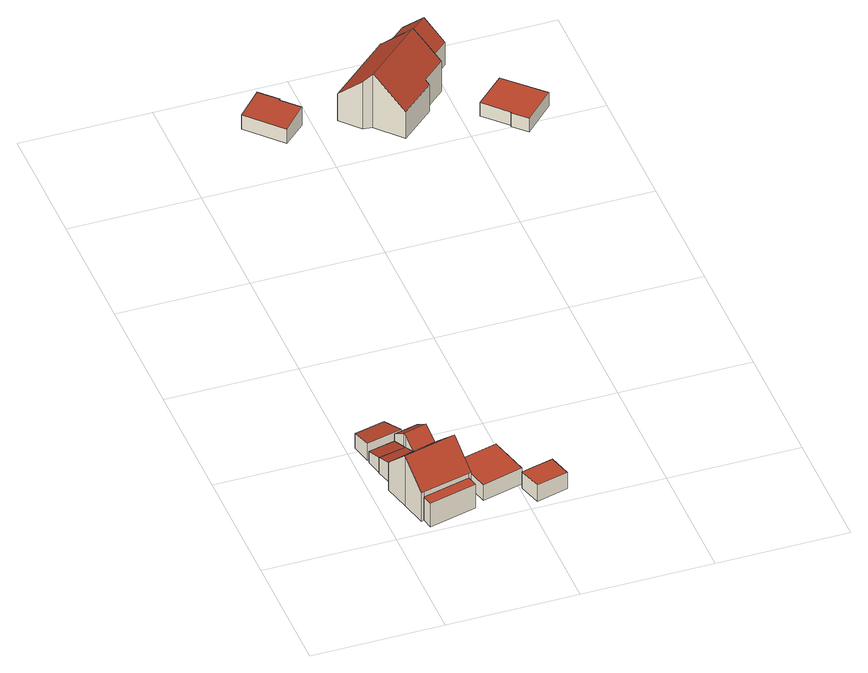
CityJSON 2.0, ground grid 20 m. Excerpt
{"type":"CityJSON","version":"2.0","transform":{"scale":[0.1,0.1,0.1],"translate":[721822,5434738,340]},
"CityObjects":{
"building1":{"type":"Building","attributes":{"Gemeindeschluessel":"09375181","HoeheDach":"345.601","HoeheGrund":"342.190","Methode":"2000","NiedrigsteTraufeDesGebaeudes":"345.024","Geometrietyp2DReferenz":"3000","measuredHeight":3.41,"function":"51009_1610","roofType":"2100"},"geometry":[{"type":"Solid","lod":"2","boundaries":[[[[0,1,2,3]],[[4,5,1,0]],[[1,5,6,7,2]],[[3,8,9,4,0]],[[8,7,6,9]],[[9,6,5,4]],[[3,2,7,8]]]],"semantics":{"surfaces":[{"type":"WallSurface","Flaeche":"6.636","Z_MAX":"3.411","Z_MAX_ASL":"345.601","Z_MIN":"0.000","Z_MIN_ASL":"342.190"},{"type":"WallSurface","Flaeche":"10.893","Z_MAX":"3.411","Z_MAX_ASL":"345.601","Z_MIN":"0.000","Z_MIN_ASL":"342.190"},{"type":"RoofSurface","Dachneigung":"74.798","Dachorientierung":"346.518","Flaeche":"9.182","Z_MAX":"3.411","Z_MAX_ASL":"345.601","Z_MIN":"2.834","Z_MIN_ASL":"345.024"},{"type":"GroundSurface","Flaeche":"8.861","Z_MAX":"0.000","Z_MAX_ASL":"342.190","Z_MIN":"0.000","Z_MIN_ASL":"342.190"},{"type":"WallSurface","Flaeche":"6.494","Z_MAX":"3.400","Z_MAX_ASL":"345.590","Z_MIN":"0.000","Z_MIN_ASL":"342.190"},{"type":"WallSurface","Flaeche":"3.422","Z_MAX":"3.400","Z_MAX_ASL":"345.590","Z_MIN":"0.000","Z_MIN_ASL":"342.190"},{"type":"WallSurface","Flaeche":"12.036","Z_MAX":"2.834","Z_MAX_ASL":"345.024","Z_MIN":"0.000","Z_MIN_ASL":"342.190"}],"values":[[0,1,2,3,4,5,6]]}}]},
"building2":{"type":"Building","attributes":{"Gemeindeschluessel":"09375181","HoeheDach":"345.040","HoeheGrund":"342.280","Methode":"2000","NiedrigsteTraufeDesGebaeudes":"344.294","Geometrietyp2DReferenz":"3000","measuredHeight":2.76,"function":"31001_2000","roofType":"2100","storeysAboveGround":1},"geometry":[{"type":"Solid","lod":"2","boundaries":[[[[2,7,10,11,12]],[[13,10,7,14]],[[15,12,11,16]],[[17,2,12,15]],[[14,7,2,17]],[[15,16,13,14,17]],[[16,11,10,13]]]],"semantics":{"surfaces":[{"type":"RoofSurface","Dachneigung":"74.605","Dachorientierung":"346.895","Flaeche":"11.873","Z_MAX":"2.760","Z_MAX_ASL":"345.040","Z_MIN":"2.014","Z_MIN_ASL":"344.294"},{"type":"WallSurface","Flaeche":"0.802","Z_MAX":"2.751","Z_MAX_ASL":"345.031","Z_MIN":"0.000","Z_MIN_ASL":"342.280"},{"type":"WallSurface","Flaeche":"8.574","Z_MAX":"2.014","Z_MAX_ASL":"344.294","Z_MIN":"0.000","Z_MIN_ASL":"342.280"},{"type":"WallSurface","Flaeche":"6.469","Z_MAX":"2.760","Z_MAX_ASL":"345.040","Z_MIN":"0.000","Z_MIN_ASL":"342.280"},{"type":"WallSurface","Flaeche":"11.692","Z_MAX":"2.760","Z_MAX_ASL":"345.040","Z_MIN":"0.000","Z_MIN_ASL":"342.280"},{"type":"GroundSurface","Flaeche":"11.447","Z_MAX":"0.000","Z_MAX_ASL":"342.280","Z_MIN":"0.000","Z_MIN_ASL":"342.280"},{"type":"WallSurface","Flaeche":"5.575","Z_MAX":"2.669","Z_MAX_ASL":"344.949","Z_MIN":"0.000","Z_MIN_ASL":"342.280"}],"values":[[0,1,2,3,4,5,6]]}}]},
"building3":{"type":"Building","attributes":{"Gemeindeschluessel":"09375181","HoeheDach":"345.612","HoeheGrund":"342.530","Methode":"1000","NiedrigsteTraufeDesGebaeudes":"345.111","Geometrietyp2DReferenz":"3000","measuredHeight":3.08,"function":"31001_2000","roofType":"1000","storeysAboveGround":1},"geometry":[{"type":"Solid","lod":"2","boundaries":[[[[18,19,20,21]],[[20,22,23,21]],[[18,24,25,19]],[[19,25,22,20]],[[21,23,24,18]],[[25,24,23,22]]]],"semantics":{"surfaces":[{"type":"GroundSurface","Flaeche":"16.641","Z_MAX":"0.000","Z_MAX_ASL":"342.530","Z_MIN":"0.000","Z_MIN_ASL":"342.530"},{"type":"WallSurface","Flaeche":"12.452","Z_MAX":"2.582","Z_MAX_ASL":"345.112","Z_MIN":"0.000","Z_MIN_ASL":"342.530"},{"type":"WallSurface","Flaeche":"17.191","Z_MAX":"3.082","Z_MAX_ASL":"345.612","Z_MIN":"0.000","Z_MIN_ASL":"342.530"},{"type":"WallSurface","Flaeche":"9.053","Z_MAX":"3.082","Z_MAX_ASL":"345.612","Z_MIN":"0.000","Z_MIN_ASL":"342.530"},{"type":"WallSurface","Flaeche":"9.302","Z_MAX":"3.082","Z_MAX_ASL":"345.612","Z_MIN":"0.000","Z_MIN_ASL":"342.530"},{"type":"RoofSurface","Dachneigung":"81.109","Dachorientierung":"346.559","Flaeche":"16.843","Z_MAX":"3.082","Z_MAX_ASL":"345.612","Z_MIN":"2.581","Z_MIN_ASL":"345.111"}],"values":[[0,1,2,3,4,5]]}}]},
"building4":{"type":"Building","attributes":{"Gemeindeschluessel":"09375181","HoeheDach":"344.830","HoeheGrund":"340.630","Methode":"2000","NiedrigsteTraufeDesGebaeudes":"344.830","Geometrietyp2DReferenz":"3000","measuredHeight":4.2,"function":"51009_1610","roofType":"1000"},"geometry":[{"type":"Solid","lod":"2","boundaries":[[[[26,27,28,29]],[[30,29,28,31]],[[30,31,32,33]],[[33,26,29,30]],[[32,27,26,33]],[[31,28,27,32]]]],"semantics":{"surfaces":[{"type":"RoofSurface","Dachneigung":"90.000","Dachorientierung":"-1.000","Flaeche":"13.070","Z_MAX":"4.200","Z_MAX_ASL":"344.830","Z_MIN":"4.200","Z_MIN_ASL":"344.830"},{"type":"WallSurface","Flaeche":"31.749","Z_MAX":"4.200","Z_MAX_ASL":"344.830","Z_MIN":"0.000","Z_MIN_ASL":"340.630"},{"type":"GroundSurface","Flaeche":"13.070","Z_MAX":"0.000","Z_MAX_ASL":"340.630","Z_MIN":"0.000","Z_MIN_ASL":"340.630"},{"type":"WallSurface","Flaeche":"7.290","Z_MAX":"4.200","Z_MAX_ASL":"344.830","Z_MIN":"0.000","Z_MIN_ASL":"340.630"},{"type":"WallSurface","Flaeche":"31.719","Z_MAX":"4.200","Z_MAX_ASL":"344.830","Z_MIN":"0.000","Z_MIN_ASL":"340.630"},{"type":"WallSurface","Flaeche":"7.240","Z_MAX":"4.200","Z_MAX_ASL":"344.830","Z_MIN":"0.000","Z_MIN_ASL":"340.630"}],"values":[[0,1,2,3,4,5]]}}]},
"building5":{"type":"Building","attributes":{"Gemeindeschluessel":"09375181","HoeheDach":"349.488","HoeheGrund":"340.580","Methode":"2000","NiedrigsteTraufeDesGebaeudes":"345.628","Geometrietyp2DReferenz":"3000","measuredHeight":8.91,"function":"31001_1000","roofType":"3100","storeysAboveGround":2},"address":[{"Country":"Germany","Locality":"Pettendorf","ThoroughfareName":"Schulgasse 7"}],"geometry":[{"type":"Solid","lod":"2","boundaries":[[[[34,1,5,35]],[[36,37,38,39]],[[40,37,41,42,43,5,1]],[[39,38,44,31]],[[45,42,41,46]],[[30,47,48,49]],[[31,44,47,30]],[[50,43,42,45]],[[46,36,39,31,30,49,51,34,35,50,45]],[[48,47,44,38,37,40]],[[35,5,43,50]],[[51,40,1,34]],[[46,41,37,36]],[[49,48,40,51]]]],"semantics":{"surfaces":[{"type":"WallSurface","Flaeche":"16.212","Z_MAX":"5.067","Z_MAX_ASL":"345.647","Z_MIN":"0.000","Z_MIN_ASL":"340.580"},{"type":"WallSurface","Flaeche":"28.914","Z_MAX":"8.890","Z_MAX_ASL":"349.470","Z_MIN":"0.000","Z_MIN_ASL":"340.580"},{"type":"RoofSurface","Dachneigung":"47.204","Dachorientierung":"345.794","Flaeche":"46.603","Z_MAX":"8.900","Z_MAX_ASL":"349.480","Z_MIN":"5.066","Z_MIN_ASL":"345.646"},{"type":"WallSurface","Flaeche":"2.119","Z_MAX":"5.051","Z_MAX_ASL":"345.631","Z_MIN":"0.000","Z_MIN_ASL":"340.580"},{"type":"WallSurface","Flaeche":"1.909","Z_MAX":"5.074","Z_MAX_ASL":"345.654","Z_MIN":"0.000","Z_MIN_ASL":"340.580"},{"type":"WallSurface","Flaeche":"1.662","Z_MAX":"5.078","Z_MAX_ASL":"345.658","Z_MIN":"0.000","Z_MIN_ASL":"340.580"},{"type":"WallSurface","Flaeche":"38.273","Z_MAX":"5.078","Z_MAX_ASL":"345.658","Z_MIN":"0.000","Z_MIN_ASL":"340.580"},{"type":"WallSurface","Flaeche":"18.670","Z_MAX":"5.075","Z_MAX_ASL":"345.655","Z_MIN":"0.000","Z_MIN_ASL":"340.580"},{"type":"GroundSurface","Flaeche":"68.611","Z_MAX":"0.000","Z_MAX_ASL":"340.580","Z_MIN":"0.000","Z_MIN_ASL":"340.580"},{"type":"RoofSurface","Dachneigung":"47.219","Dachorientierung":"165.797","Flaeche":"46.892","Z_MAX":"8.908","Z_MAX_ASL":"349.488","Z_MIN":"5.048","Z_MIN_ASL":"345.628"},{"type":"WallSurface","Flaeche":"5.125","Z_MAX":"5.075","Z_MAX_ASL":"345.655","Z_MIN":"0.000","Z_MIN_ASL":"340.580"},{"type":"WallSurface","Flaeche":"28.837","Z_MAX":"8.892","Z_MAX_ASL":"349.472","Z_MIN":"0.000","Z_MIN_ASL":"340.580"},{"type":"WallSurface","Flaeche":"28.971","Z_MAX":"8.900","Z_MAX_ASL":"349.480","Z_MIN":"0.000","Z_MIN_ASL":"340.580"},{"type":"WallSurface","Flaeche":"28.951","Z_MAX":"8.908","Z_MAX_ASL":"349.488","Z_MIN":"0.000","Z_MIN_ASL":"340.580"}],"values":[[0,1,2,3,4,5,6,7,8,9,10,11,12,13]]}}]},
"building6":{"type":"Building","attributes":{"Gemeindeschluessel":"09375181","HoeheDach":"347.340","HoeheGrund":"342.020","Methode":"1000","NiedrigsteTraufeDesGebaeudes":"345.599","Geometrietyp2DReferenz":"3000","measuredHeight":5.32,"function":"31001_2000","roofType":"3100","storeysAboveGround":1},"geometry":[{"type":"Solid","lod":"2","boundaries":[[[[52,6,53,54,55]],[[56,57,58,59,60,61,62]],[[59,58,54,53]],[[63,57,56,64]],[[61,52,55,62]],[[60,6,52,61]],[[59,53,6,60]],[[63,64,55,54]],[[54,58,57,63]],[[56,62,55,64]]]],"semantics":{"surfaces":[{"type":"RoofSurface","Dachneigung":"53.965","Dachorientierung":"166.820","Flaeche":"10.818","Z_MAX":"5.320","Z_MAX_ASL":"347.340","Z_MIN":"3.579","Z_MIN_ASL":"345.599"},{"type":"GroundSurface","Flaeche":"17.688","Z_MAX":"0.000","Z_MAX_ASL":"342.020","Z_MIN":"0.000","Z_MIN_ASL":"342.020"},{"type":"WallSurface","Flaeche":"10.481","Z_MAX":"5.320","Z_MAX_ASL":"347.340","Z_MIN":"0.000","Z_MIN_ASL":"342.020"},{"type":"WallSurface","Flaeche":"13.709","Z_MAX":"3.599","Z_MAX_ASL":"345.619","Z_MIN":"0.000","Z_MIN_ASL":"342.020"},{"type":"WallSurface","Flaeche":"1.540","Z_MAX":"5.311","Z_MAX_ASL":"347.331","Z_MIN":"0.000","Z_MIN_ASL":"342.020"},{"type":"WallSurface","Flaeche":"9.040","Z_MAX":"5.095","Z_MAX_ASL":"347.115","Z_MIN":"0.000","Z_MIN_ASL":"342.020"},{"type":"WallSurface","Flaeche":"13.279","Z_MAX":"3.634","Z_MAX_ASL":"345.654","Z_MIN":"0.000","Z_MIN_ASL":"342.020"},{"type":"RoofSurface","Dachneigung":"53.981","Dachorientierung":"346.811","Flaeche":"11.054","Z_MAX":"5.320","Z_MAX_ASL":"347.340","Z_MIN":"3.599","Z_MIN_ASL":"345.619"},{"type":"WallSurface","Flaeche":"10.453","Z_MAX":"5.307","Z_MAX_ASL":"347.327","Z_MIN":"0.000","Z_MIN_ASL":"342.020"},{"type":"WallSurface","Flaeche":"10.629","Z_MAX":"5.320","Z_MAX_ASL":"347.340","Z_MIN":"0.000","Z_MIN_ASL":"342.020"}],"values":[[0,1,2,3,4,5,6,7,8,9]]}}]},
"building7":{"type":"Building","attributes":{"Gemeindeschluessel":"09375181","HoeheDach":"343.359","HoeheGrund":"340.640","Methode":"1000","NiedrigsteTraufeDesGebaeudes":"343.359","Geometrietyp2DReferenz":"3000","measuredHeight":2.72,"function":"31001_2000","roofType":"1000","storeysAboveGround":1},"geometry":[{"type":"Solid","lod":"2","boundaries":[[[[65,66,67,68]],[[68,67,69,70]],[[69,67,66,71]],[[72,65,68,70]],[[70,69,71,72]],[[72,71,66,65]]]],"semantics":{"surfaces":[{"type":"WallSurface","Flaeche":"17.773","Z_MAX":"2.719","Z_MAX_ASL":"343.359","Z_MIN":"0.000","Z_MIN_ASL":"340.640"},{"type":"WallSurface","Flaeche":"17.785","Z_MAX":"2.719","Z_MAX_ASL":"343.359","Z_MIN":"0.000","Z_MIN_ASL":"340.640"},{"type":"RoofSurface","Dachneigung":"90.000","Dachorientierung":"-1.000","Flaeche":"42.803","Z_MAX":"2.719","Z_MAX_ASL":"343.359","Z_MIN":"2.719","Z_MIN_ASL":"343.359"},{"type":"GroundSurface","Flaeche":"42.803","Z_MAX":"0.000","Z_MAX_ASL":"340.640","Z_MIN":"0.000","Z_MIN_ASL":"340.640"},{"type":"WallSurface","Flaeche":"17.825","Z_MAX":"2.719","Z_MAX_ASL":"343.359","Z_MIN":"0.000","Z_MIN_ASL":"340.640"},{"type":"WallSurface","Flaeche":"17.772","Z_MAX":"2.719","Z_MAX_ASL":"343.359","Z_MIN":"0.000","Z_MIN_ASL":"340.640"}],"values":[[0,1,2,3,4,5]]}}]},
"building8":{"type":"Building","attributes":{"Gemeindeschluessel":"09375181","HoeheDach":"343.232","HoeheGrund":"340.280","Methode":"1000","NiedrigsteTraufeDesGebaeudes":"343.232","Geometrietyp2DReferenz":"3000","measuredHeight":2.95,"function":"31001_2000","roofType":"1000","storeysAboveGround":1},"geometry":[{"type":"Solid","lod":"2","boundaries":[[[[73,74,75,76]],[[76,75,77,78]],[[77,75,74,79]],[[80,79,74,73]],[[80,73,76,78]],[[78,77,79,80]]]],"semantics":{"surfaces":[{"type":"WallSurface","Flaeche":"10.921","Z_MAX":"2.952","Z_MAX_ASL":"343.232","Z_MIN":"0.000","Z_MIN_ASL":"340.280"},{"type":"WallSurface","Flaeche":"14.851","Z_MAX":"2.952","Z_MAX_ASL":"343.232","Z_MIN":"0.000","Z_MIN_ASL":"340.280"},{"type":"RoofSurface","Dachneigung":"90.000","Dachorientierung":"-1.000","Flaeche":"18.392","Z_MAX":"2.952","Z_MAX_ASL":"343.232","Z_MIN":"2.952","Z_MIN_ASL":"343.232"},{"type":"WallSurface","Flaeche":"14.731","Z_MAX":"2.952","Z_MAX_ASL":"343.232","Z_MIN":"0.000","Z_MIN_ASL":"340.280"},{"type":"GroundSurface","Flaeche":"18.392","Z_MAX":"0.000","Z_MAX_ASL":"340.280","Z_MIN":"0.000","Z_MIN_ASL":"340.280"},{"type":"WallSurface","Flaeche":"10.772","Z_MAX":"2.952","Z_MAX_ASL":"343.232","Z_MIN":"0.000","Z_MIN_ASL":"340.280"}],"values":[[0,1,2,3,4,5]]}}]},
"building9":{"type":"Building","attributes":{"Gemeindeschluessel":"09375181","HoeheDach":"346.923","HoeheGrund":"343.614","Methode":"1000","NiedrigsteTraufeDesGebaeudes":"346.143","Geometrietyp2DReferenz":"3000","measuredHeight":3.31,"function":"31001_2000","roofType":"1000"},"geometry":[{"type":"Solid","lod":"2","boundaries":[[[[81,82,83,84]],[[85,86,87,88]],[[85,89,81,84,90,86]],[[84,83,91,90]],[[89,85,88,92]],[[92,82,81,89]],[[86,90,91,87]],[[92,88,87,91,83,82]]]],"semantics":{"surfaces":[{"type":"WallSurface","Flaeche":"17.983","Z_MAX":"2.529","Z_MAX_ASL":"346.143","Z_MIN":"0.000","Z_MIN_ASL":"343.614"},{"type":"WallSurface","Flaeche":"0.817","Z_MAX":"3.309","Z_MAX_ASL":"346.923","Z_MIN":"0.000","Z_MIN_ASL":"343.614"},{"type":"GroundSurface","Flaeche":"32.645","Z_MAX":"0.000","Z_MAX_ASL":"343.614","Z_MIN":"0.000","Z_MIN_ASL":"343.614"},{"type":"WallSurface","Flaeche":"13.326","Z_MAX":"3.283","Z_MAX_ASL":"346.897","Z_MIN":"0.000","Z_MIN_ASL":"343.614"},{"type":"WallSurface","Flaeche":"11.470","Z_MAX":"3.269","Z_MAX_ASL":"346.883","Z_MIN":"0.000","Z_MIN_ASL":"343.614"},{"type":"WallSurface","Flaeche":"13.027","Z_MAX":"3.268","Z_MAX_ASL":"346.882","Z_MIN":"0.000","Z_MIN_ASL":"343.614"},{"type":"WallSurface","Flaeche":"11.864","Z_MAX":"3.309","Z_MAX_ASL":"346.923","Z_MIN":"0.000","Z_MIN_ASL":"343.614"},{"type":"RoofSurface","Dachneigung":"80.664","Dachorientierung":"226.985","Flaeche":"33.083","Z_MAX":"3.309","Z_MAX_ASL":"346.923","Z_MIN":"2.529","Z_MIN_ASL":"346.143"}],"values":[[0,1,2,3,4,5,6,7]]}}]},
"building10":{"type":"Building","attributes":{"Gemeindeschluessel":"09375181","HoeheDach":"352.640","HoeheGrund":"343.082","Methode":"2000","NiedrigsteTraufeDesGebaeudes":"347.886","Geometrietyp2DReferenz":"3000","measuredHeight":9.56,"function":"31001_1000","roofType":"3100","storeysAboveGround":1},"address":[{"Country":"Germany","Locality":"Pettendorf","ThoroughfareName":"Keltenstraße 13a"}],"geometry":[{"type":"Solid","lod":"2","boundaries":[[[[93,94,95,96,97,98,99,100,101,102]],[[94,103,104,95]],[[102,105,106,93]],[[107,108,109,104,103,110,111]],[[93,106,110,103,94]],[[100,112,113,101]],[[96,109,108,97]],[[97,108,107,98]],[[99,114,112,100]],[[98,107,111,114,99]],[[101,113,105,102]],[[95,104,109,96]],[[112,114,111,110,106,105,113]]]],"semantics":{"surfaces":[{"type":"GroundSurface","Flaeche":"120.085","Z_MAX":"0.000","Z_MAX_ASL":"343.082","Z_MIN":"0.000","Z_MIN_ASL":"343.082"},{"type":"WallSurface","Flaeche":"16.948","Z_MAX":"7.790","Z_MAX_ASL":"350.872","Z_MIN":"0.000","Z_MIN_ASL":"343.082"},{"type":"WallSurface","Flaeche":"1.402","Z_MAX":"5.067","Z_MAX_ASL":"348.149","Z_MIN":"0.000","Z_MIN_ASL":"343.082"},{"type":"RoofSurface","Dachneigung":"47.263","Dachorientierung":"138.528","Flaeche":"76.514","Z_MAX":"9.558","Z_MAX_ASL":"352.640","Z_MIN":"4.805","Z_MIN_ASL":"347.887"},{"type":"WallSurface","Flaeche":"52.147","Z_MAX":"9.558","Z_MAX_ASL":"352.640","Z_MIN":"0.000","Z_MIN_ASL":"343.082"},{"type":"WallSurface","Flaeche":"26.873","Z_MAX":"8.529","Z_MAX_ASL":"351.611","Z_MIN":"0.000","Z_MIN_ASL":"343.082"},{"type":"WallSurface","Flaeche":"3.188","Z_MAX":"5.388","Z_MAX_ASL":"348.470","Z_MIN":"0.000","Z_MIN_ASL":"343.082"},{"type":"WallSurface","Flaeche":"32.599","Z_MAX":"4.810","Z_MAX_ASL":"347.892","Z_MIN":"0.000","Z_MIN_ASL":"343.082"},{"type":"WallSurface","Flaeche":"12.736","Z_MAX":"9.453","Z_MAX_ASL":"352.535","Z_MIN":"0.000","Z_MIN_ASL":"343.082"},{"type":"WallSurface","Flaeche":"38.027","Z_MAX":"9.558","Z_MAX_ASL":"352.640","Z_MIN":"0.000","Z_MIN_ASL":"343.082"},{"type":"WallSurface","Flaeche":"60.202","Z_MAX":"4.804","Z_MAX_ASL":"347.886","Z_MIN":"0.000","Z_MIN_ASL":"343.082"},{"type":"WallSurface","Flaeche":"25.603","Z_MAX":"5.419","Z_MAX_ASL":"348.501","Z_MIN":"0.000","Z_MIN_ASL":"343.082"},{"type":"RoofSurface","Dachneigung":"47.262","Dachorientierung":"318.524","Flaeche":"86.986","Z_MAX":"9.558","Z_MAX_ASL":"352.640","Z_MIN":"4.804","Z_MIN_ASL":"347.886"}],"values":[[0,1,2,3,4,5,6,7,8,9,10,11,12]]}}]},
"building11":{"type":"Building","attributes":{"Gemeindeschluessel":"09375181","HoeheDach":"349.940","HoeheGrund":"343.230","Methode":"2000","NiedrigsteTraufeDesGebaeudes":"346.841","Geometrietyp2DReferenz":"3000","measuredHeight":6.71,"function":"51009_1610","roofType":"3100"},"geometry":[{"type":"Solid","lod":"2","boundaries":[[[[115,116,117,118]],[[117,119,120,121,118]],[[119,122,123,120]],[[118,121,124,115]],[[120,123,124,121]],[[115,124,123,122,116]],[[116,122,119,117]]]],"semantics":{"surfaces":[{"type":"GroundSurface","Flaeche":"9.859","Z_MAX":"0.000","Z_MAX_ASL":"343.230","Z_MIN":"0.000","Z_MIN_ASL":"343.230"},{"type":"WallSurface","Flaeche":"35.001","Z_MAX":"6.710","Z_MAX_ASL":"349.940","Z_MIN":"0.000","Z_MIN_ASL":"343.230"},{"type":"RoofSurface","Dachneigung":"47.665","Dachorientierung":"139.403","Flaeche":"6.728","Z_MAX":"6.710","Z_MAX_ASL":"349.940","Z_MIN":"3.616","Z_MIN_ASL":"346.846"},{"type":"WallSurface","Flaeche":"5.183","Z_MAX":"3.634","Z_MAX_ASL":"346.864","Z_MIN":"0.000","Z_MIN_ASL":"343.230"},{"type":"RoofSurface","Dachneigung":"47.666","Dachorientierung":"319.409","Flaeche":"6.613","Z_MAX":"6.710","Z_MAX_ASL":"349.940","Z_MIN":"3.611","Z_MIN_ASL":"346.841"},{"type":"WallSurface","Flaeche":"35.095","Z_MAX":"6.710","Z_MAX_ASL":"349.940","Z_MIN":"0.000","Z_MIN_ASL":"343.230"},{"type":"WallSurface","Flaeche":"5.334","Z_MAX":"3.616","Z_MAX_ASL":"346.846","Z_MIN":"0.000","Z_MIN_ASL":"343.230"}],"values":[[0,1,2,3,4,5,6]]}}]},
"building12":{"type":"Building","attributes":{"Gemeindeschluessel":"09375181","HoeheDach":"349.932","HoeheGrund":"342.785","Methode":"1000","NiedrigsteTraufeDesGebaeudes":"346.798","Geometrietyp2DReferenz":"3000","measuredHeight":7.15,"function":"31001_2000","roofType":"3100","storeysAboveGround":1},"geometry":[{"type":"Solid","lod":"2","boundaries":[[[[125,126,127,128]],[[126,129,122,127]],[[123,130,131,124]],[[122,129,130,123]],[[127,122,123,124,128]],[[128,124,131,125]],[[125,131,130,129,126]]]],"semantics":{"surfaces":[{"type":"GroundSurface","Flaeche":"29.155","Z_MAX":"0.000","Z_MAX_ASL":"342.785","Z_MIN":"0.000","Z_MIN_ASL":"342.785"},{"type":"WallSurface","Flaeche":"17.149","Z_MAX":"4.037","Z_MAX_ASL":"346.822","Z_MIN":"0.000","Z_MIN_ASL":"342.785"},{"type":"RoofSurface","Dachneigung":"47.478","Dachorientierung":"318.577","Flaeche":"19.817","Z_MAX":"7.147","Z_MAX_ASL":"349.932","Z_MIN":"4.029","Z_MIN_ASL":"346.814"},{"type":"RoofSurface","Dachneigung":"47.487","Dachorientierung":"138.578","Flaeche":"19.736","Z_MAX":"7.147","Z_MAX_ASL":"349.932","Z_MIN":"4.013","Z_MIN_ASL":"346.798"},{"type":"WallSurface","Flaeche":"37.971","Z_MAX":"7.147","Z_MAX_ASL":"349.932","Z_MIN":"0.000","Z_MIN_ASL":"342.785"},{"type":"WallSurface","Flaeche":"17.356","Z_MAX":"4.029","Z_MAX_ASL":"346.814","Z_MIN":"0.000","Z_MIN_ASL":"342.785"},{"type":"WallSurface","Flaeche":"38.077","Z_MAX":"7.147","Z_MAX_ASL":"349.932","Z_MIN":"0.000","Z_MIN_ASL":"342.785"}],"values":[[0,1,2,3,4,5,6]]}}]},
"building13":{"type":"Building","attributes":{"Gemeindeschluessel":"09375181","HoeheDach":"344.300","HoeheGrund":"341.883","Methode":"2000","NiedrigsteTraufeDesGebaeudes":"344.300","Geometrietyp2DReferenz":"3000","measuredHeight":2.42,"function":"31001_2000","roofType":"1000","storeysAboveGround":1},"geometry":[{"type":"Solid","lod":"2","boundaries":[[[[132,133,134,135]],[[136,134,133,137,138,139]],[[140,139,138,141]],[[140,141,142,132,135,143]],[[143,136,139,140]],[[135,134,136,143]],[[141,138,137,142]],[[142,137,133,132]]]],"semantics":{"surfaces":[{"type":"WallSurface","Flaeche":"6.880","Z_MAX":"2.417","Z_MAX_ASL":"344.300","Z_MIN":"-0.003","Z_MIN_ASL":"341.880"},{"type":"RoofSurface","Dachneigung":"90.000","Dachorientierung":"-1.000","Flaeche":"47.296","Z_MAX":"2.417","Z_MAX_ASL":"344.300","Z_MIN":"2.417","Z_MIN_ASL":"344.300"},{"type":"WallSurface","Flaeche":"14.736","Z_MAX":"2.417","Z_MAX_ASL":"344.300","Z_MIN":"-0.003","Z_MIN_ASL":"341.880"},{"type":"GroundSurface","Flaeche":"47.296","Z_MAX":"-0.003","Z_MAX_ASL":"341.880","Z_MIN":"-0.003","Z_MIN_ASL":"341.880"},{"type":"WallSurface","Flaeche":"11.655","Z_MAX":"2.417","Z_MAX_ASL":"344.300","Z_MIN":"-0.003","Z_MIN_ASL":"341.880"},{"type":"WallSurface","Flaeche":"0.411","Z_MAX":"2.417","Z_MAX_ASL":"344.300","Z_MIN":"-0.003","Z_MIN_ASL":"341.880"},{"type":"WallSurface","Flaeche":"18.533","Z_MAX":"2.417","Z_MAX_ASL":"344.300","Z_MIN":"-0.003","Z_MIN_ASL":"341.880"},{"type":"WallSurface","Flaeche":"15.249","Z_MAX":"2.417","Z_MAX_ASL":"344.300","Z_MIN":"-0.003","Z_MIN_ASL":"341.880"}],"values":[[0,1,2,3,4,5,6,7]]}}]}
},
"vertices":[
[25,103,22],[25,103,56],[19,124,50],[19,124,22],[56,111,22],[56,111,56],[66,113,56],[61,133,50],[61,133,22],[66,113,22],
[60,136,49],[54,159,43],[13,150,43],[60,136,23],[61,133,23],[13,150,23],[54,159,23],[19,124,23],
[67,165,25],[12,152,25],[5,184,25],[52,195,25],[5,184,51],[52,195,51],[67,165,56],[12,152,56],
[53,7,48],[126,25,48],[122,42,48],[49,24,48],[49,24,6],[122,42,6],[126,25,6],[53,7,6],
[25,103,6],[56,111,6],[116,83,6],[116,83,95],[126,43,56],[126,43,6],[35,63,95],[105,123,57],[101,122,56],[66,113,57],[122,42,56],[101,122,6],[105,123,6],[49,24,57],[45,23,57],[45,23,6],[66,113,6],[35,63,6],
[61,133,71],[101,122,57],[96,145,73],[60,136,73],[54,159,20],[91,168,20],[96,145,20],[101,122,20],[66,113,20],[61,133,20],[60,136,20],[91,168,56],[54,159,56],
[189,116,6],[189,116,34],[205,53,34],[205,53,6],[142,37,34],[142,37,6],[126,100,34],[126,100,6],
[252,60,3],[252,60,32],[262,25,32],[262,25,3],[213,13,32],[213,13,3],[203,48,32],[203,48,3],
[139,834,36],[139,834,61],[90,886,61],[90,886,36],[148,890,36],[149,892,36],[149,892,69],[148,890,69],[172,865,36],[124,917,36],[124,917,69],[172,865,69],
[320,945,31],[365,895,31],[382,875,31],[347,844,31],[351,839,31],[300,794,31],[265,833,31],[251,834,31],[224,864,31],[318,947,31],[365,895,109],[382,875,85],[318,947,79],[320,945,81],[300,794,79],[351,839,79],[347,844,85],[352,909,126],[266,833,126],[251,834,116],[224,864,79],[265,833,125],
[331,955,32],[376,904,32],[365,895,32],[320,945,32],[365,895,68],[343,920,99],[320,945,69],[376,904,68],[354,930,99],[331,955,68],
[363,983,28],[408,932,28],[376,904,28],[331,955,28],[408,932,68],[386,958,99],[363,983,68],
[472,764,19],[472,764,43],[452,784,43],[452,784,19],[453,785,43],[517,808,43],[463,862,43],[419,820,43],[419,820,19],[463,862,19],[517,808,19],[453,785,19]
]}
